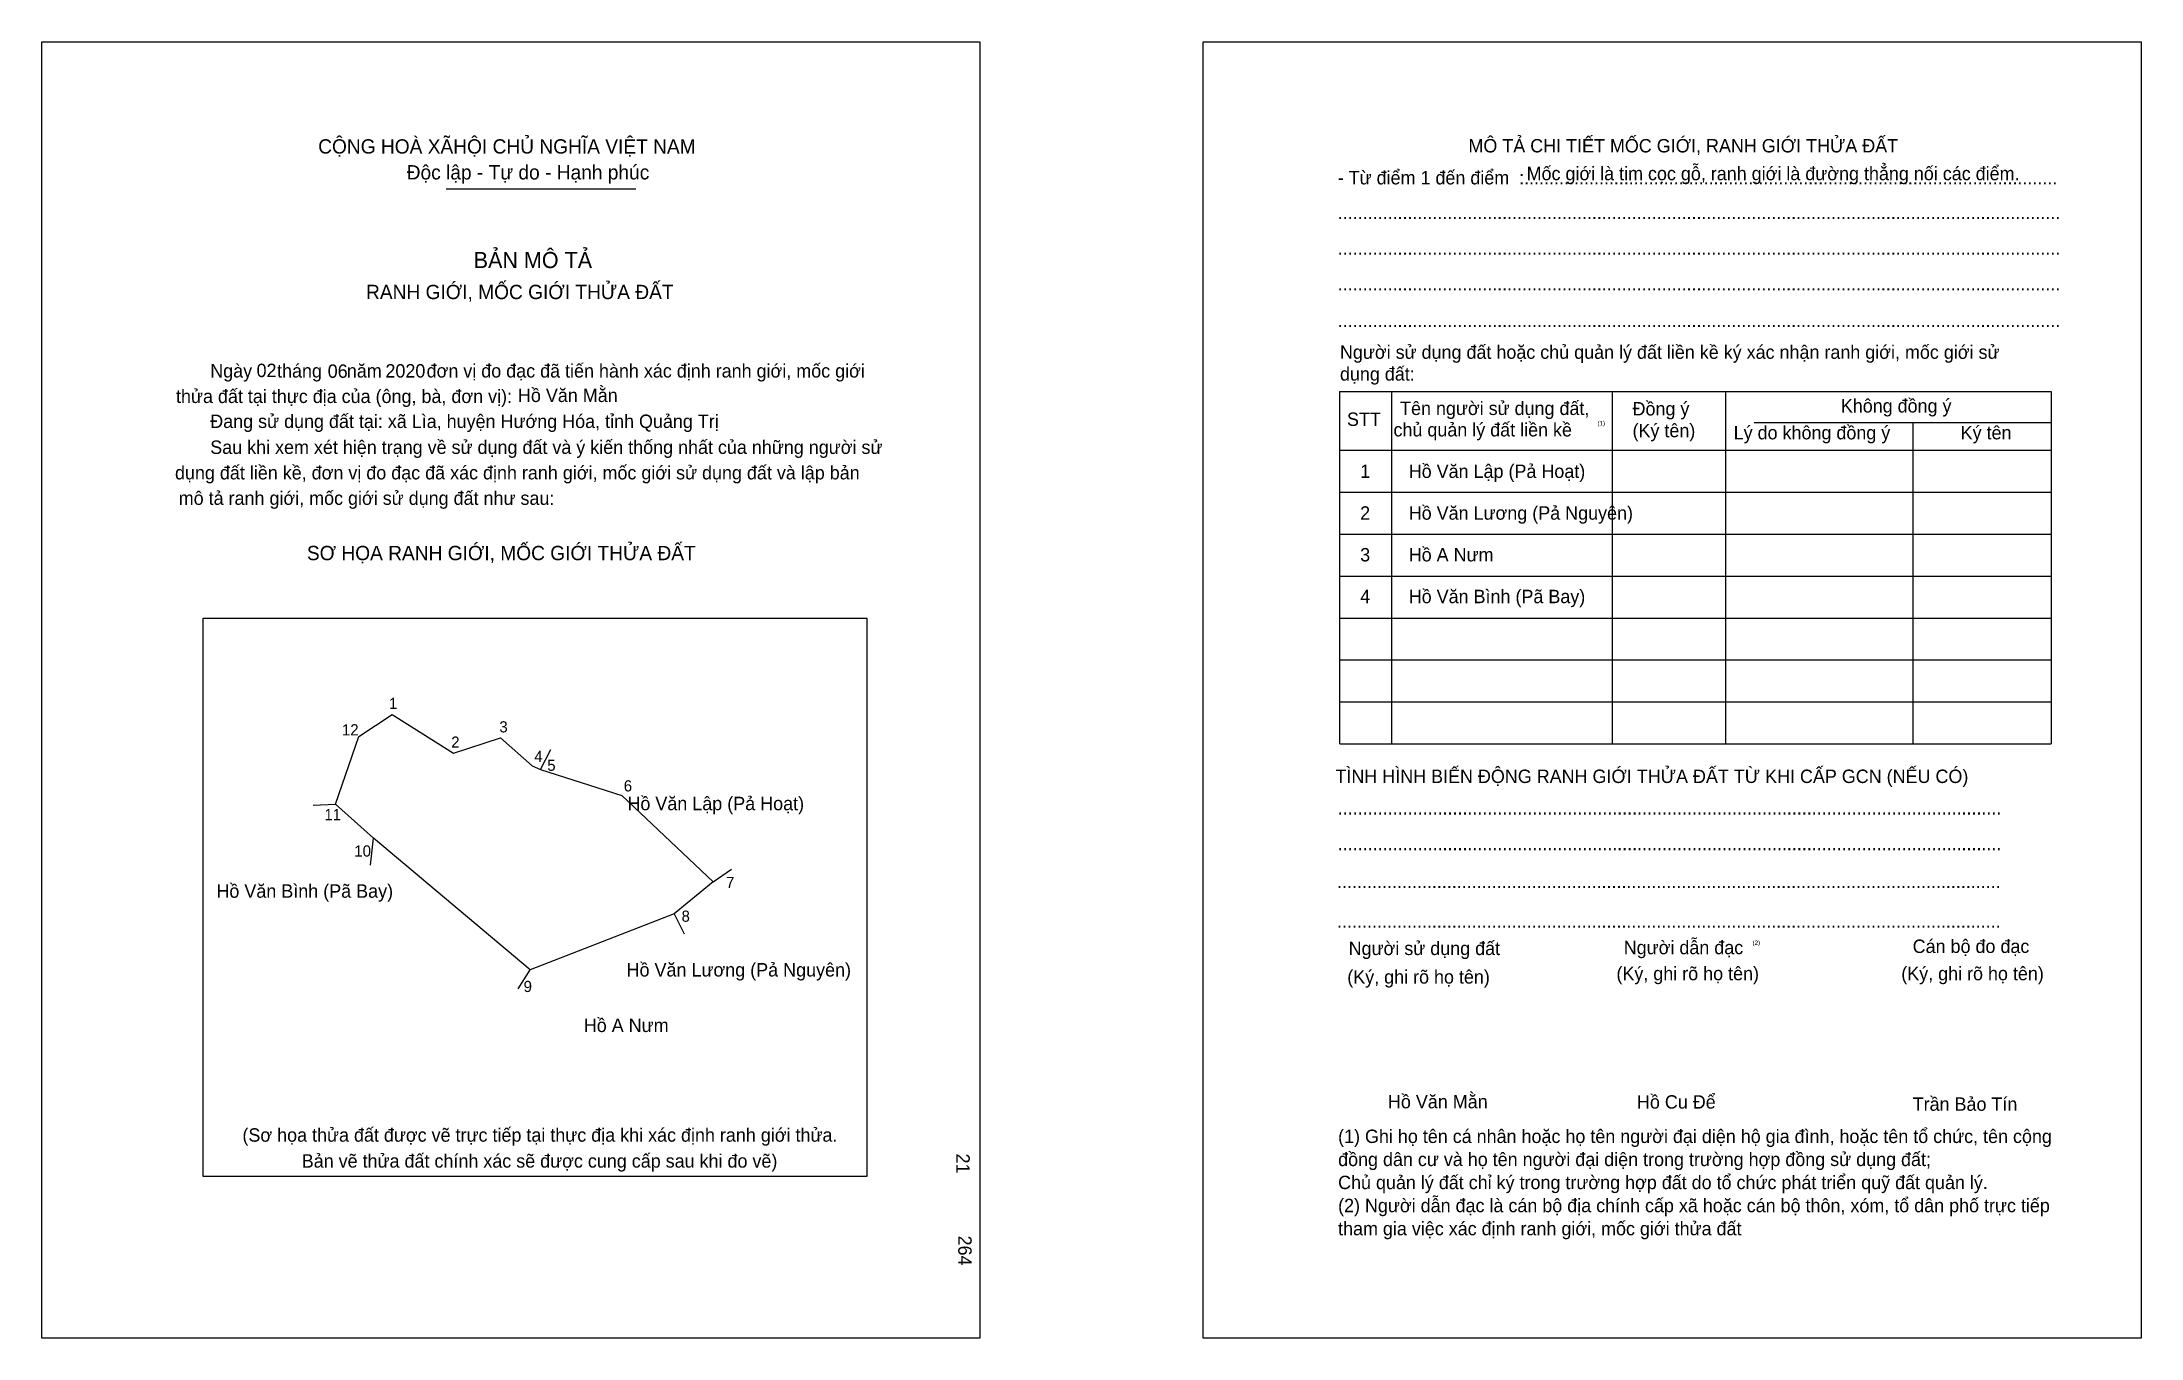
# Model space of a CAD drawing. Extents: x 547106 to 547898, y 1823523 to 1824012.
import ezdxf

# ---------------------------------------------------------------- set-up
doc = ezdxf.new("R2010")
doc.units = 0
for name, color, linetype in [('bmtKhungInTrang1', 7, 'Continuous'), ('bmtKhungInTrang2', 7, 'Continuous'), ('bmtNoiDung', 7, 'Continuous'), ('bmtTemplate', 7, 'Continuous'), ('CanhThua', 7, 'Continuous'), ('RauThua', 7, 'Continuous'), ('SoHieuDinhThua', 7, 'Continuous'), ('TenChuLanCan', 7, 'Continuous')]:
    doc.layers.add(name, color=color, linetype=linetype)

msp = doc.modelspace()

# ---------------------------------------------------------------- linework, layer by layer
at = {"layer": 'bmtKhungInTrang1'}
msp.add_lwpolyline([(547105.62, 1824012.37), (547459.42, 1824012.37), (547459.42, 1823523.02), (547105.62, 1823523.02)], close=True, dxfattribs=at)
at = {"layer": 'bmtKhungInTrang2'}
msp.add_lwpolyline([(547543.79, 1824012.37), (547897.6, 1824012.37), (547897.6, 1823523.02), (547543.79, 1823523.02)], close=True, dxfattribs=at)
at = {"layer": 'bmtTemplate'}
for p, q in [((547258.08, 1823956.91), (547329.63, 1823956.91)), ((547614.77, 1823880.39), (547614.77, 1823747.35)), ((547698, 1823880.39), (547698, 1823747.35)), ((547740.82, 1823880.54), (547740.82, 1823747.35)), ((547863.72, 1823880.39), (547863.72, 1823747.35)), ((547751.68, 1823868.67), (547863.72, 1823868.67)), ((547595.36, 1823858.21), (547863.72, 1823858.21)), ((547595.36, 1823842.38), (547863.72, 1823842.38)), ((547595.36, 1823826.54), (547863.72, 1823826.54)), ((547595.36, 1823810.7), (547863.72, 1823810.7)), ((547595.36, 1823794.86), (547863.72, 1823794.86)), ((547595.36, 1823779.03), (547863.72, 1823779.03)), ((547595.36, 1823763.19), (547863.72, 1823763.19)), ((547595.36, 1823747.35), (547863.72, 1823747.35))]:
    msp.add_line(p, q, dxfattribs=at)
for points in [[(547595.19, 1823880.39), (547863.72, 1823880.39)], [(547595.19, 1823880.39), (547595.19, 1823747.35)], [(547811.49, 1823868.51), (547811.49, 1823747.35)]]:
    msp.add_lwpolyline(points, dxfattribs=at)
msp.add_lwpolyline([(547166.49, 1823583.97), (547166.49, 1823794.85), (547416.83, 1823794.85), (547416.83, 1823583.97)], close=True, dxfattribs=at)
at = {"layer": 'CanhThua'}
for p, q in [((547225.12, 1823750.09), (547237.78, 1823758.43)), ((547237.78, 1823758.43), (547260.94, 1823743.84)), ((547216.35, 1823724.63), (547225.12, 1823750.09)), ((547260.94, 1823743.84), (547278.62, 1823749.66)), ((547278.62, 1823749.66), (547290.53, 1823739.08)), ((547290.53, 1823739.08), (547293.72, 1823737.65)), ((547293.72, 1823737.65), (547324.43, 1823727.88)), ((547230.64, 1823711.7), (547216.35, 1823724.63)), ((547324.43, 1823727.88), (547358.81, 1823695.26)), ((547289.81, 1823662.02), (547230.64, 1823711.7)), ((547358.81, 1823695.26), (547344.19, 1823683.2)), ((547344.19, 1823683.2), (547289.81, 1823662.02))]:
    msp.add_line(p, q, dxfattribs=at)
at = {"layer": 'RauThua'}
for p, q in [((547293.72, 1823737.65), (547297.55, 1823745.29)), ((547207.92, 1823724.25), (547216.35, 1823724.63)), ((547229.59, 1823701.55), (547230.64, 1823711.7)), ((547358.81, 1823695.26), (547365.73, 1823700.08)), ((547344.19, 1823683.2), (547347.87, 1823675.63)), ((547285.34, 1823654.91), (547289.81, 1823662.02))]:
    msp.add_line(p, q, dxfattribs=at)

# ---------------------------------------------------------------- texts
at = {"layer": 'bmtNoiDung'}
for s, height, p in [('02', 5.062, (547186.58, 1823885.84)), ('06', 5.062, (547213.42, 1823885.56)), ('2020', 5.062, (547235.2, 1823885.67)), ('Hồ Văn Mằn', 5.062, (547285.21, 1823876.42)), ('1', 5.06, (547602.98, 1823847.76)), ('Hồ Văn Lập (Pả Hoạt) ', 5.0623, (547621.3, 1823847.76)), ('2', 5.06, (547602.98, 1823832)), ('Hồ Văn Lương (Pả Nguyên) ', 5.0623, (547621.3, 1823832)), ('3', 5.06, (547602.98, 1823816.24)), ('Hồ A Nưm ', 5.062, (547621.3, 1823816.24)), ('4', 5.06, (547602.98, 1823800.48)), ('Hồ Văn Bình (Pã Bay) ', 5.0623, (547621.3, 1823800.48)), ('Hồ Văn Mằn', 5.062, (547613.46, 1823609.75))]:
    msp.add_text(s, height=height, dxfattribs=at).set_placement(p)
for s, p in [('21', (547450.61, 1823592.68)), ('264', (547451.33, 1823561.7))]:
    msp.add_text(s, height=5.062, rotation=270, dxfattribs=at).set_placement(p)
at = {"layer": 'bmtTemplate'}
for s, height, p in [('CỘNG HOÀ XÃHỘI CHỦ NGHĨA VIỆT NAM', 5.3998, (547209.83, 1823970.23)), ('MÔ TẢ CHI TIẾT MỐC GIỚI, RANH GIỚI THỬA ĐẤT', 5.0604, (547643.83, 1823970.66)), ('Độc lập - Tự do - Hạnh phúc', 5.3998, (547243.23, 1823960.46)), ('- Từ điểm 1 đến điểm  :...........................................................................................................', 5.06037, (547594.51, 1823958.59)), ('Mốc giới là tim cọc gỗ, ranh giới là đường thẳng nối các điểm.', 5.0604, (547665.78, 1823960.17)), ('.................................................................................................................................................', 5.06037, (547594.51, 1823945.48)), ('BẢN MÔ TẢ', 6.075, (547268.5, 1823927)), ('.................................................................................................................................................', 5.06037, (547594.51, 1823932.02)), ('RANH GIỚI, MỐC GIỚI THỬA ĐẤT', 5.3998, (547227.89, 1823915.28)), ('.................................................................................................................................................', 5.06037, (547594.51, 1823918.56)), ('.................................................................................................................................................', 5.06037, (547594.51, 1823904.78)), ('Người sử dụng đất hoặc chủ quản lý đất liền kề ký xác nhận ranh giới, mốc giới sử', 5.0604, (547595.36, 1823892.74)), ('Ngày     tháng     năm         đơn vị đo đạc đã tiến hành xác định ranh giới, mốc giới ', 5.0623, (547169.1, 1823885.67)), ('dụng đất:', 5.06, (547595.36, 1823884.51)), ('thửa đất tại thực địa của (ông, bà, đơn vị):', 5.0623, (547156.19, 1823876.05)), ('STT', 5.06, (547598.01, 1823867.4)), ('Tên người sử dụng đất,', 5.0604, (547618.04, 1823871.52)), ('Đồng ý', 5.06, (547705.74, 1823871.36)), ('Không đồng ý', 5.0604, (547784.32, 1823872.47)), ('Đang sử dụng đất tại: xã Lìa, huyện Hướng Hóa, tỉnh Quảng Trị', 5.0623, (547169.1, 1823866.62)), ('chủ quản lý đất liền kề', 5.0604, (547615.55, 1823863.43)), ('(1)', 1.687, (547692.52, 1823867.58)), ('(Ký tên)', 5.06, (547705.74, 1823863.13)), ('Lý do không đồng ý', 5.0604, (547743.91, 1823862.33)), ('Ký tên', 5.06, (547829.55, 1823862.33)), ('Sau khi xem xét hiện trạng về sử dụng đất và ý kiến thống nhất của những người sử ', 5.0623, (547169.1, 1823856.83)), ('dụng đất liền kề, đơn vị đo đạc đã xác định ranh giới, mốc giới sử dụng đất và lập bản', 5.0623, (547155.81, 1823847.21)), ('mô tả ranh giới, mốc giới sử dụng đất như sau:', 5.0623, (547157.21, 1823837.6)), ('SƠ HỌA RANH GIỚI, MỐC GIỚI THỬA ĐẤT', 5.3998, (547205.57, 1823816.71)), ('TÌNH HÌNH BIẾN ĐỘNG RANH GIỚI THỬA ĐẤT TỪ KHI CẤP GCN (NẾU CÓ)', 5.0604, (547593.65, 1823732.58)), ('.....................................................................................................................................', 5.06796, (547594.51, 1823720.67)), ('.....................................................................................................................................', 5.06796, (547594.51, 1823707.21)), ('.....................................................................................................................................', 5.06796, (547594.25, 1823692.96)), ('.....................................................................................................................................', 5.06796, (547594.25, 1823677.91)), ('Người dẫn đạc', 5.0604, (547702.42, 1823667.94)), ('Người sử dụng đất', 5.0604, (547598.63, 1823667.62)), ('(2)', 1.687, (547751.02, 1823671.43)), ('Cán bộ đo đạc', 5.0604, (547811.44, 1823668.41)), ('(Ký, ghi rõ họ tên)', 5.0604, (547598.12, 1823656.85)), ('(Ký, ghi rõ họ tên)', 5.0604, (547699.67, 1823658.12)), ('(Ký, ghi rõ họ tên)', 5.0604, (547807.14, 1823658.12)), ('Hồ Cu Để', 5.06, (547707.41, 1823609.65)), ('Trần Bảo Tín', 5.0604, (547811.44, 1823608.83)), ('(Sơ họa thửa đất được vẽ trực tiếp tại thực địa khi xác định ranh giới thửa.', 5.0623, (547181.25, 1823597.15)), ('(1) Ghi họ tên cá nhân hoặc họ tên người đại diện hộ gia đình, hoặc tên tổ chức, tên cộng', 5.0604, (547594.65, 1823596.66)), ('Bản vẽ thửa đất chính xác sẽ được cung cấp sau khi đo vẽ)', 5.0623, (547203.63, 1823587.36)), ('đồng dân cư và họ tên người đại diện trong trường hợp đồng sử dụng đất;', 5.0604, (547594.65, 1823587.95)), ('Chủ quản lý đất chỉ ký trong trường hợp đất do tổ chức phát triển quỹ đất quản lý.', 5.0604, (547594.65, 1823579.24)), ('(2) Người dẫn đạc là cán bộ địa chính cấp xã hoặc cán bộ thôn, xóm, tổ dân phố trực tiếp', 5.0604, (547594.65, 1823570.53)), ('tham gia việc xác định ranh giới, mốc giới thửa đất', 5.0604, (547594.65, 1823561.82))]:
    msp.add_text(s, height=height, dxfattribs=at).set_placement(p)
at = {"layer": 'SoHieuDinhThua'}
for s, height, p in [('1', 4.22, (547236.56, 1823760.54)), ('12', 4.223, (547218.8, 1823750.56)), ('3', 4.22, (547278.18, 1823751.68)), ('2', 4.22, (547260.03, 1823745.92)), ('4', 4.22, (547291.37, 1823740.52)), ('5', 4.22, (547296.26, 1823737.18)), ('6', 4.22, (547325.14, 1823729.4)), ('11', 4.223, (547212.18, 1823718.55)), ('10', 4.223, (547223.47, 1823704.81)), ('7', 4.22, (547363.72, 1823692.93)), ('8', 4.22, (547346.93, 1823680.19)), ('9', 4.22, (547287.35, 1823653.66))]:
    msp.add_text(s, height=height, dxfattribs=at).set_placement(p)
at = {"layer": 'TenChuLanCan'}
for s, height, p in [('Hồ Văn Lập (Pả Hoạt)', 5.0671, (547326.5, 1823722.31)), ('Hồ Văn Bình (Pã Bay)', 5.0671, (547171.43, 1823689.26)), ('Hồ Văn Lương (Pả Nguyên)', 5.0671, (547326.18, 1823659.52)), ('Hồ A Nưm', 5.067, (547310.04, 1823638.56))]:
    msp.add_text(s, height=height, dxfattribs=at).set_placement(p)

doc.saveas('drawing.dxf')
